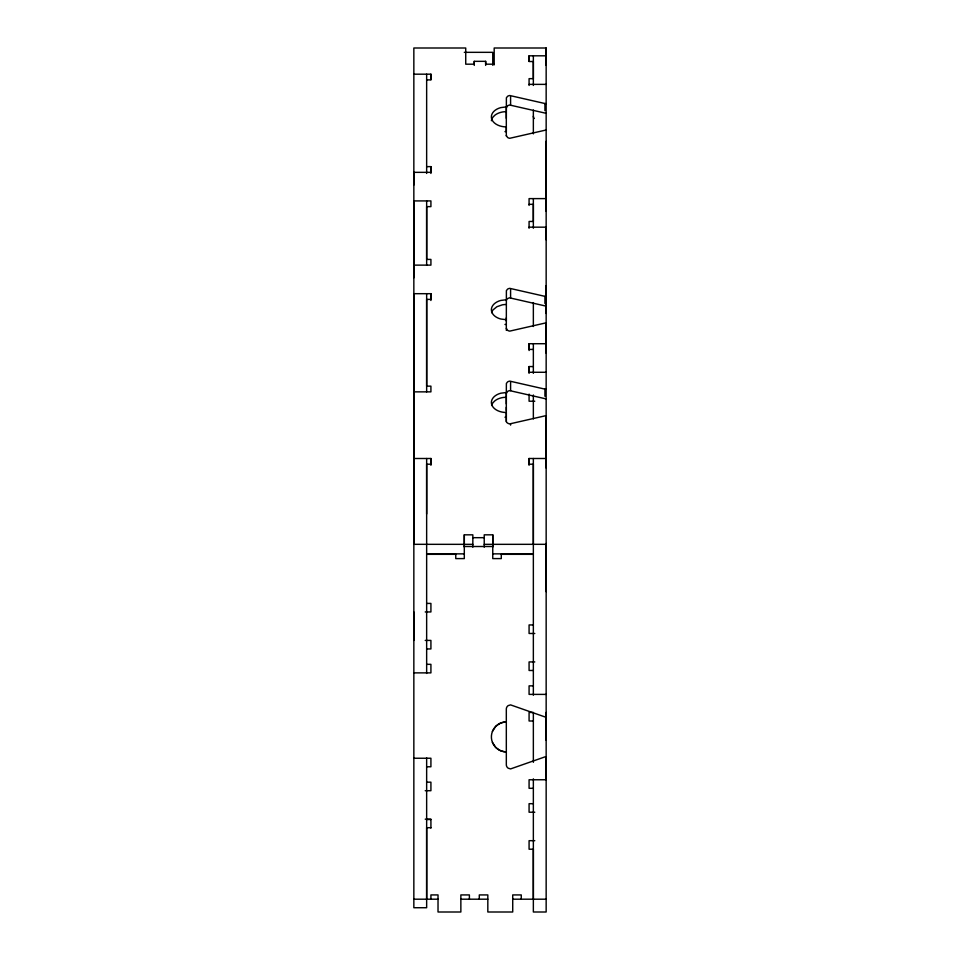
<?xml version="1.0" encoding="UTF-8"?>
<svg xmlns="http://www.w3.org/2000/svg" width="960" height="960" viewBox="0 0 960 960"><rect width="100%" height="100%" fill="white"/><g stroke="black" fill="none" stroke-linecap="round" stroke-linejoin="round"><path stroke-width="1.44" d="M413.844 640.416L413.844 611.952M413.844 277.812L413.844 200.916L430.92 200.916L430.92 206.628L426.648 206.628L426.648 259.416L430.92 259.416L430.92 265.128L413.844 265.128M413.844 185.04L413.844 172.344L430.92 172.344L430.92 166.632L426.648 166.632M426.648 899.196L426.648 827.7L430.92 827.7M426.648 513.984L426.648 464.208L430.92 464.208L430.92 458.496L413.844 458.496M472.836 544.344L413.844 544.32L413.844 293.688L430.92 293.688L430.92 299.4L426.648 299.4L426.648 386.148L430.92 386.148L430.92 391.86L413.844 391.86M413.844 74.184L430.92 74.184L430.92 79.896L426.648 79.896M464.304 547.056L464.304 534.828L472.836 534.828L472.836 547.2M485.652 65.412L485.652 61.332L474.264 61.332L474.264 64.188L465.732 64.188L465.732 48L413.844 48L413.844 907.728L426.648 907.728L426.648 757.836M485.652 61.332L485.652 64.188L494.184 64.188M492.756 547.056L492.756 534.828L484.224 534.828L484.224 547.2M506.316 421.668L506.316 393.456L507.576 391.44A4.248 2.844 0 0 1 509.808 390.648L544.932 398.64A4.26 2.856 0 0 0 546.156 398.76M506.316 321.144L506.316 317.82M506.316 136.068L506.316 107.856L507.576 105.828A4.248 2.844 0 0 1 509.808 105.048L544.932 113.04A4.26 2.856 0 0 0 546.156 113.16M546.156 458.496L529.08 458.496L529.08 464.208L533.352 464.208L533.352 544.344M533.352 366.564L529.08 366.564L529.08 372.276L546.156 372.276M546.156 343.716L529.08 343.716L529.08 349.428L533.352 349.428M494.184 64.872L494.184 48L546.156 48L546.156 55.812L529.08 55.812L529.08 61.524L533.352 61.524L533.352 78.66L529.08 78.66L529.08 85.452M533.352 899.196L533.352 849.216L529.08 849.216L529.08 840.684L534.78 840.684M546.156 740.28L546.156 712.452M546.156 591.66L546.156 543.504M546.156 468.012L546.156 415.764A4.26 2.856 0 0 0 544.932 415.884L509.808 423.876A4.26 2.856 0 0 1 507.012 422.628A4.296 2.88 0 0 1 506.328 421.068L506.316 412.5A14.952 10.008 0 0 1 491.64 404.376A14.952 10.008 0 0 1 500.808 393.204L506.316 392.508L506.388 383.424L507.576 381.924A4.248 2.844 0 0 1 509.808 381.132L544.932 389.124A4.26 2.856 0 0 0 546.156 389.244M546.156 353.232L546.156 322.98A4.26 2.856 0 0 0 544.932 323.1L509.808 331.104A4.248 2.844 0 0 1 507.576 330.312L506.316 328.296M546.156 313.44L546.156 285.624M546.156 239.856L546.156 141.312M546.156 65.328L546.156 57.516M506.316 118.32L506.388 97.812L507.576 96.312A4.248 2.844 0 0 1 509.808 95.532L544.932 103.524A4.26 2.856 0 0 0 546.156 103.644M506.316 330.384L506.388 290.64L507.576 289.14A4.248 2.844 0 0 1 509.808 288.36L544.932 296.352A4.26 2.856 0 0 0 546.156 296.472M492.432 731.4L495.756 726.336L499.452 723.624M506.316 106.908L500.82 107.604A14.952 10.008 0 0 0 491.64 118.776A14.952 10.008 0 0 0 506.316 126.9L506.316 131.652A14.964 10.02 0 0 1 504.972 131.616M546.156 305.988A4.26 2.856 0 0 1 544.932 305.868L509.808 297.876A4.248 2.844 0 0 0 507.576 298.656L507.012 299.112A4.296 2.88 0 0 0 506.328 300.684M506.316 299.736L500.82 300.432A14.964 10.008 0 0 0 493.812 315.204A14.964 10.008 0 0 0 500.82 319.02L506.316 319.728M506.316 111.66L503.604 111.828A14.688 9.828 0 0 0 499.452 112.776L498.144 113.292A15.108 10.104 0 0 0 494.772 115.308L493.044 117.06A15.108 10.104 0 0 0 491.628 119.832M506.316 397.26L503.604 397.428A14.688 9.828 0 0 0 499.452 398.388L498.144 398.892A15.108 10.104 0 0 0 494.772 400.92L493.044 402.672A15.108 10.104 0 0 0 491.628 405.444M464.304 52.332L492.756 52.332L492.756 65.268M529.08 84.372L546.156 84.372M546.156 198.612L529.08 198.612L529.08 205.404M529.08 204.324L533.352 204.324L533.352 221.46L529.08 221.46L529.08 228.252M529.08 227.172L546.156 227.172L546.156 912L533.352 912L533.352 778.836M534.78 401.22L529.08 401.22L529.08 394.116M472.836 537.684L484.224 537.684M484.224 544.344L546.156 544.32M464.304 546.504L492.756 546.504M426.648 553.86L464.304 553.86M492.756 553.86L533.352 553.86M426.648 554.328L455.76 554.328L455.76 558.6L464.304 558.6L464.304 534.828M533.352 554.328L501.288 554.328L501.288 558.6L492.756 558.6L492.756 534.828M426.648 603.42L430.92 603.42L430.92 611.952L425.22 611.952M533.352 624.948L529.08 624.948L529.08 633.48L534.78 633.48M425.22 640.416L430.92 640.416L430.92 648.948L426.648 648.948M534.78 661.932L529.08 661.932L529.08 670.476L533.352 670.476M426.648 664.332L430.92 664.332L430.92 672.876L413.844 672.876M533.352 685.86L529.08 685.86L529.08 694.392L546.156 694.392M533.352 720.996L529.08 720.996L529.08 712.452L533.352 712.452L533.352 762.336M413.844 758.244L430.92 758.244L430.92 766.776L426.648 766.776M426.648 782.172L430.92 782.172L430.92 790.704L425.22 790.704M533.352 788.304L529.08 788.304L529.08 779.76L546.156 779.76L546.156 756.708A4.26 4.26 0 0 0 544.932 756.888L510.588 768.912L508.26 768.216A4.236 4.236 0 0 1 506.616 766.212A4.296 4.296 0 0 1 506.328 764.64L506.316 709.152A4.296 4.296 0 0 1 507.012 706.824A4.236 4.236 0 0 1 508.26 705.588L510.588 704.892L544.932 716.916A4.26 4.26 0 0 0 546.156 717.084M533.352 803.688L529.08 803.688L529.08 812.22L534.78 812.22M425.22 819.156L430.92 819.156L430.92 828.06M426.648 819.516L430.92 819.516M413.844 899.196L438.024 899.196M460.86 899.196L487.824 899.196M512.724 899.196L546.156 899.196M504.972 324.444L506.316 324.48M492.432 742.404L495.756 747.468L499.452 750.168A14.964 14.964 0 0 0 504.972 751.776L506.316 751.836A14.892 14.892 0 0 1 492.444 742.404A14.964 14.964 0 0 1 506.328 721.92M506.316 135.468L507.576 137.484A4.248 2.844 0 0 0 509.808 138.276L544.932 130.272A4.26 2.856 0 0 1 546.156 130.152M546.156 48L546.156 211.296M544.932 103.524L544.932 110.664M544.932 296.352L544.932 303.492M544.932 389.124L544.932 396.264M533.352 55.812L533.352 85.452M533.352 110.028L533.352 133.872M533.352 198.612L533.352 228.252M533.352 302.58L533.352 326.508M533.352 343.716L533.352 373.356M533.352 394.98L533.352 418.92M533.352 458.496L533.352 695.208M529.08 55.812L529.08 61.248M529.08 343.716L529.08 350.508M529.08 366.564L529.08 373.356M529.08 458.496L529.08 465.3M521.256 899.196L521.256 894.924L512.724 894.924L512.724 912L487.824 912L487.824 894.924L479.292 894.924L479.292 899.196M510.588 96.672L510.588 105M510.588 289.5L510.588 297.828M510.588 382.272L510.588 390.6M510.588 423.924L510.588 425.112M506.316 392.508L506.316 403.932M506.316 407.268L506.316 410.592M474.264 61.332L474.264 65.412M469.392 899.196L469.392 894.924L460.86 894.924L460.86 912L438.024 912L438.024 894.924L430.92 894.924L430.92 899.196M430.92 74.184L430.92 79.62M430.92 166.632L430.92 173.436M430.92 293.688L430.92 300.48M430.92 458.496L430.92 465.3M426.648 74.184L426.648 173.436M426.648 200.916L426.648 265.128M426.648 293.688L426.648 391.86M426.648 458.496L426.648 673.44M506.316 417.264A14.964 10.02 0 0 1 504.972 417.216M506.316 304.488A14.976 10.02 0 0 0 502.212 304.872L496.908 306.72L493.044 309.9A15.108 10.104 0 0 0 491.628 312.672M491.424 120.732A14.964 10.02 0 0 1 491.604 119.808M534.288 118.488A3.204 3.204 0 0 1 533.352 116.22M499.464 723.708A14.892 14.892 0 0 1 506.304 722.04"/></g></svg>
